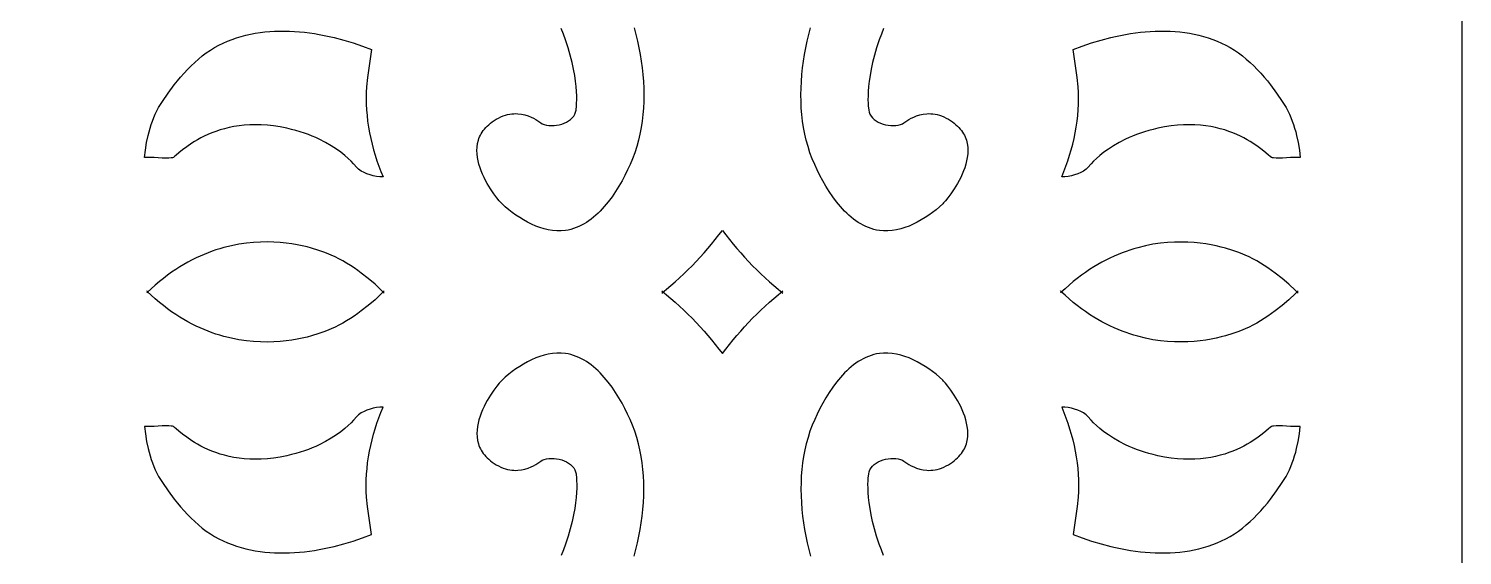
# Model space of a CAD drawing. Extents: x -375 to 375, y -1025 to 1025.
# Drawn here: x 192.5 to 270, y -14.2 to 14.2 of the extents above; entities that cross this region are included whole.
import ezdxf

# ---------------------------------------------------------------- set-up
doc = ezdxf.new("R2010")
doc.units = 0
doc.layers.add('LAYER_1', color=18, linetype='CONTINUOUS')
doc.layers.add('LAYER_2', color=174, linetype='CONTINUOUS')

msp = doc.modelspace()

# ---------------------------------------------------------------- linework, layer by layer
at = {"layer": 'LAYER_1'}
for points in [[(206.598, 14.086), (206.867, 14.073), (207.137, 14.052), (207.406, 14.025), (207.675, 13.992), (207.944, 13.953), (208.212, 13.907), (208.479, 13.856), (208.744, 13.8), (209.008, 13.739), (209.53, 13.601), (210.043, 13.446), (210.544, 13.274), (211.031, 13.087), (210.961, 12.585), (210.889, 12.084), (210.823, 11.581), (210.771, 11.077), (210.752, 10.768), (210.745, 10.459), (210.749, 10.148), (210.764, 9.837), (210.79, 9.526), (210.825, 9.216), (210.871, 8.906), (210.926, 8.597), (210.99, 8.29), (211.062, 7.985), (211.143, 7.682), (211.232, 7.381), (211.327, 7.083), (211.43, 6.789), (211.539, 6.498), (211.655, 6.211), (211.48, 6.22), (211.305, 6.241), (211.13, 6.274), (210.957, 6.318), (210.789, 6.376), (210.628, 6.447), (210.474, 6.532), (210.33, 6.631), (210.243, 6.727), (210.061, 6.929), (209.933, 7.061), (209.777, 7.21), (209.593, 7.371), (209.379, 7.542), (209.135, 7.719), (208.858, 7.899), (208.548, 8.078), (208.203, 8.252), (208.018, 8.337), (207.823, 8.42), (207.619, 8.5), (207.405, 8.576), (207.182, 8.65), (206.949, 8.719), (206.707, 8.783), (206.454, 8.843), (206.093, 8.916), (205.742, 8.97), (205.403, 9.007), (205.075, 9.029), (204.758, 9.035), (204.451, 9.028), (204.156, 9.007), (203.872, 8.975), (203.599, 8.932), (203.337, 8.879), (203.086, 8.817), (202.845, 8.748), (202.616, 8.671), (202.398, 8.589), (202.19, 8.502), (201.994, 8.411), (201.808, 8.317), (201.633, 8.222), (201.469, 8.126), (201.316, 8.03), (201.042, 7.843), (200.812, 7.669), (200.625, 7.517), (200.48, 7.394), (200.379, 7.309), (200.321, 7.269), (200.268, 7.252), (200.208, 7.239), (200.07, 7.225), (199.909, 7.224), (199.723, 7.23), (199.285, 7.254), (199.034, 7.265), (198.761, 7.269), (198.809, 7.666), (198.874, 8.064), (198.959, 8.459), (199.009, 8.655), (199.064, 8.849), (199.126, 9.042), (199.193, 9.231), (199.266, 9.418), (199.346, 9.601), (199.432, 9.781), (199.524, 9.957), (199.624, 10.128), (199.731, 10.295), (200.041, 10.742), (200.369, 11.181), (200.54, 11.396), (200.716, 11.607), (200.897, 11.813), (201.084, 12.014), (201.276, 12.208), (201.474, 12.395), (201.677, 12.575), (201.886, 12.746), (202.102, 12.908), (202.323, 13.06), (202.551, 13.201), (202.785, 13.33), (203.017, 13.445), (203.253, 13.549), (203.493, 13.643), (203.737, 13.728), (203.985, 13.803), (204.236, 13.869), (204.49, 13.926), (204.747, 13.974), (205.006, 14.014), (205.267, 14.046), (205.531, 14.069), (205.796, 14.085), (206.062, 14.093), (206.33, 14.093)], [(253.937, 14.093), (254.204, 14.085), (254.469, 14.069), (254.732, 14.046), (254.994, 14.014), (255.253, 13.974), (255.509, 13.926), (255.763, 13.869), (256.014, 13.803), (256.262, 13.728), (256.506, 13.643), (256.746, 13.549), (256.983, 13.445), (257.214, 13.33), (257.449, 13.201), (257.677, 13.06), (257.898, 12.908), (258.113, 12.746), (258.323, 12.575), (258.526, 12.395), (258.724, 12.208), (258.916, 12.014), (259.102, 11.813), (259.283, 11.607), (259.46, 11.396), (259.631, 11.181), (259.959, 10.742), (260.269, 10.295), (260.375, 10.128), (260.475, 9.957), (260.568, 9.781), (260.654, 9.601), (260.733, 9.418), (260.807, 9.231), (260.874, 9.042), (260.935, 8.849), (260.991, 8.655), (261.041, 8.459), (261.126, 8.064), (261.191, 7.666), (261.238, 7.269), (260.966, 7.265), (260.714, 7.254), (260.276, 7.23), (260.091, 7.224), (259.929, 7.225), (259.792, 7.239), (259.732, 7.252), (259.679, 7.269), (259.62, 7.309), (259.519, 7.394), (259.375, 7.517), (259.188, 7.669), (258.957, 7.843), (258.683, 8.03), (258.53, 8.126), (258.366, 8.222), (258.192, 8.317), (258.006, 8.411), (257.809, 8.502), (257.602, 8.589), (257.383, 8.671), (257.154, 8.748), (256.914, 8.817), (256.663, 8.879), (256.4, 8.932), (256.127, 8.975), (255.843, 9.007), (255.548, 9.028), (255.242, 9.035), (254.925, 9.029), (254.597, 9.007), (254.257, 8.97), (253.907, 8.916), (253.546, 8.843), (253.293, 8.783), (253.05, 8.719), (252.817, 8.65), (252.594, 8.576), (252.381, 8.5), (252.177, 8.42), (251.982, 8.337), (251.796, 8.252), (251.452, 8.078), (251.142, 7.899), (250.865, 7.719), (250.62, 7.542), (250.407, 7.371), (250.223, 7.21), (250.067, 7.061), (249.938, 6.929), (249.757, 6.727), (249.669, 6.631), (249.525, 6.532), (249.372, 6.447), (249.21, 6.376), (249.042, 6.318), (248.87, 6.274), (248.695, 6.241), (248.519, 6.22), (248.345, 6.211), (248.46, 6.498), (248.569, 6.789), (248.672, 7.083), (248.768, 7.381), (248.856, 7.682), (248.937, 7.985), (249.01, 8.29), (249.074, 8.597), (249.129, 8.906), (249.174, 9.216), (249.21, 9.526), (249.236, 9.837), (249.251, 10.148), (249.255, 10.459), (249.248, 10.768), (249.229, 11.077), (249.177, 11.581), (249.11, 12.084), (249.038, 12.585), (248.969, 13.087), (249.456, 13.274), (249.957, 13.446), (250.469, 13.601), (250.991, 13.739), (251.255, 13.8), (251.521, 13.856), (251.788, 13.907), (252.056, 13.953), (252.324, 13.992), (252.594, 14.025), (252.863, 14.052), (253.132, 14.073), (253.401, 14.086), (253.67, 14.093)], [(206.598, -14.086), (206.867, -14.073), (207.137, -14.052), (207.406, -14.025), (207.675, -13.992), (207.944, -13.953), (208.212, -13.907), (208.479, -13.856), (208.744, -13.8), (209.008, -13.739), (209.53, -13.601), (210.043, -13.446), (210.544, -13.274), (211.031, -13.087), (210.961, -12.585), (210.889, -12.084), (210.823, -11.581), (210.771, -11.077), (210.752, -10.768), (210.745, -10.459), (210.749, -10.148), (210.764, -9.837), (210.79, -9.526), (210.825, -9.216), (210.871, -8.906), (210.926, -8.597), (210.99, -8.29), (211.062, -7.985), (211.143, -7.682), (211.232, -7.381), (211.327, -7.083), (211.43, -6.789), (211.539, -6.498), (211.655, -6.211), (211.48, -6.22), (211.305, -6.241), (211.13, -6.274), (210.957, -6.318), (210.789, -6.376), (210.628, -6.447), (210.474, -6.532), (210.33, -6.631), (210.243, -6.727), (210.061, -6.929), (209.933, -7.061), (209.777, -7.21), (209.593, -7.371), (209.379, -7.542), (209.135, -7.719), (208.858, -7.899), (208.548, -8.078), (208.203, -8.252), (208.018, -8.337), (207.823, -8.42), (207.619, -8.5), (207.405, -8.576), (207.182, -8.65), (206.949, -8.719), (206.707, -8.783), (206.454, -8.843), (206.093, -8.916), (205.742, -8.97), (205.403, -9.007), (205.075, -9.029), (204.758, -9.035), (204.451, -9.028), (204.156, -9.007), (203.872, -8.975), (203.599, -8.932), (203.337, -8.879), (203.086, -8.817), (202.845, -8.748), (202.616, -8.671), (202.398, -8.589), (202.19, -8.502), (201.994, -8.411), (201.808, -8.317), (201.633, -8.222), (201.469, -8.126), (201.316, -8.03), (201.042, -7.843), (200.812, -7.669), (200.625, -7.517), (200.48, -7.394), (200.379, -7.309), (200.321, -7.269), (200.268, -7.252), (200.208, -7.239), (200.07, -7.225), (199.909, -7.224), (199.723, -7.23), (199.285, -7.254), (199.034, -7.265), (198.761, -7.269), (198.809, -7.666), (198.874, -8.064), (198.959, -8.459), (199.009, -8.655), (199.064, -8.849), (199.126, -9.042), (199.193, -9.231), (199.266, -9.418), (199.346, -9.601), (199.432, -9.781), (199.524, -9.957), (199.624, -10.128), (199.731, -10.295), (200.041, -10.742), (200.369, -11.181), (200.54, -11.396), (200.716, -11.607), (200.897, -11.813), (201.084, -12.014), (201.276, -12.208), (201.474, -12.395), (201.677, -12.575), (201.886, -12.746), (202.102, -12.908), (202.323, -13.06), (202.551, -13.201), (202.785, -13.33), (203.017, -13.445), (203.253, -13.549), (203.493, -13.643), (203.737, -13.728), (203.985, -13.803), (204.236, -13.869), (204.49, -13.926), (204.747, -13.974), (205.006, -14.014), (205.267, -14.046), (205.531, -14.069), (205.796, -14.085), (206.062, -14.093), (206.33, -14.093)], [(253.937, -14.093), (254.204, -14.085), (254.469, -14.069), (254.732, -14.046), (254.994, -14.014), (255.253, -13.974), (255.509, -13.926), (255.763, -13.869), (256.014, -13.803), (256.262, -13.728), (256.506, -13.643), (256.746, -13.549), (256.983, -13.445), (257.214, -13.33), (257.449, -13.201), (257.677, -13.06), (257.898, -12.908), (258.113, -12.746), (258.323, -12.575), (258.526, -12.395), (258.724, -12.208), (258.916, -12.014), (259.102, -11.813), (259.283, -11.607), (259.46, -11.396), (259.631, -11.181), (259.959, -10.742), (260.269, -10.295), (260.375, -10.128), (260.475, -9.957), (260.568, -9.781), (260.654, -9.601), (260.733, -9.418), (260.807, -9.231), (260.874, -9.042), (260.935, -8.849), (260.991, -8.655), (261.041, -8.459), (261.126, -8.064), (261.191, -7.666), (261.238, -7.269), (260.966, -7.265), (260.714, -7.254), (260.276, -7.23), (260.091, -7.224), (259.929, -7.225), (259.792, -7.239), (259.732, -7.252), (259.679, -7.269), (259.62, -7.309), (259.519, -7.394), (259.375, -7.517), (259.188, -7.669), (258.957, -7.843), (258.683, -8.03), (258.53, -8.126), (258.366, -8.222), (258.192, -8.317), (258.006, -8.411), (257.809, -8.502), (257.602, -8.589), (257.383, -8.671), (257.154, -8.748), (256.914, -8.817), (256.663, -8.879), (256.4, -8.932), (256.127, -8.975), (255.843, -9.007), (255.548, -9.028), (255.242, -9.035), (254.925, -9.029), (254.597, -9.007), (254.257, -8.97), (253.907, -8.916), (253.546, -8.843), (253.293, -8.783), (253.05, -8.719), (252.817, -8.65), (252.594, -8.576), (252.381, -8.5), (252.177, -8.42), (251.982, -8.337), (251.796, -8.252), (251.452, -8.078), (251.142, -7.899), (250.865, -7.719), (250.62, -7.542), (250.407, -7.371), (250.223, -7.21), (250.067, -7.061), (249.938, -6.929), (249.757, -6.727), (249.669, -6.631), (249.525, -6.532), (249.372, -6.447), (249.21, -6.376), (249.042, -6.318), (248.87, -6.274), (248.695, -6.241), (248.519, -6.22), (248.345, -6.211), (248.46, -6.498), (248.569, -6.789), (248.672, -7.083), (248.768, -7.381), (248.856, -7.682), (248.937, -7.985), (249.01, -8.29), (249.074, -8.597), (249.129, -8.906), (249.174, -9.216), (249.21, -9.526), (249.236, -9.837), (249.251, -10.148), (249.255, -10.459), (249.248, -10.768), (249.229, -11.077), (249.177, -11.581), (249.11, -12.084), (249.038, -12.585), (248.969, -13.087), (249.456, -13.274), (249.957, -13.446), (250.469, -13.601), (250.991, -13.739), (251.255, -13.8), (251.521, -13.856), (251.788, -13.907), (252.056, -13.953), (252.324, -13.992), (252.594, -14.025), (252.863, -14.052), (253.132, -14.073), (253.401, -14.086), (253.67, -14.093)]]:
    msp.add_lwpolyline(points, close=True, dxfattribs=at)
for points in [[(225.233, 14.269), (225.328, 13.912), (225.414, 13.553), (225.49, 13.192), (225.558, 12.829), (225.616, 12.466), (225.665, 12.102), (225.703, 11.738), (225.73, 11.375), (225.748, 11.012), (225.754, 10.65), (225.748, 10.29), (225.731, 9.933), (225.703, 9.577), (225.662, 9.225), (225.609, 8.876), (225.542, 8.531), (225.463, 8.19), (225.371, 7.854), (225.265, 7.523), (225.144, 7.197), (225.01, 6.878), (224.876, 6.589), (224.731, 6.296), (224.574, 6.002), (224.405, 5.709), (224.226, 5.421), (224.034, 5.14), (223.832, 4.869), (223.618, 4.61), (223.393, 4.367), (223.277, 4.252), (223.157, 4.142), (223.035, 4.037), (222.911, 3.937), (222.783, 3.843), (222.653, 3.756), (222.52, 3.675), (222.384, 3.601), (222.245, 3.534), (222.104, 3.475), (221.961, 3.423), (221.814, 3.38), (221.665, 3.346), (221.513, 3.32), (221.283, 3.299), (221.052, 3.299), (220.821, 3.318), (220.591, 3.356), (220.362, 3.41), (220.134, 3.479), (219.909, 3.563), (219.687, 3.66), (219.468, 3.769), (219.254, 3.888), (219.044, 4.017), (218.839, 4.153), (218.641, 4.296), (218.45, 4.445), (218.265, 4.598), (218.089, 4.755), (218.04, 4.807), (217.942, 4.921), (217.807, 5.09), (217.645, 5.308), (217.469, 5.567), (217.289, 5.863), (217.201, 6.022), (217.117, 6.187), (217.037, 6.358), (216.964, 6.534), (216.898, 6.713), (216.841, 6.896), (216.794, 7.081), (216.759, 7.268), (216.738, 7.455), (216.731, 7.642), (216.74, 7.828), (216.766, 8.012), (216.812, 8.194), (216.842, 8.284), (216.877, 8.372), (216.918, 8.46), (216.964, 8.546), (217.017, 8.631), (217.075, 8.715), (217.139, 8.798), (217.209, 8.878), (217.286, 8.957), (217.37, 9.035), (217.461, 9.11), (217.558, 9.183), (217.663, 9.255), (217.775, 9.324), (217.902, 9.394), (218.027, 9.454), (218.15, 9.504), (218.271, 9.545), (218.389, 9.577), (218.505, 9.602), (218.618, 9.618), (218.728, 9.628), (218.835, 9.631), (218.94, 9.628), (219.14, 9.606), (219.326, 9.566), (219.498, 9.513), (219.655, 9.449), (219.796, 9.38), (219.921, 9.309), (220.027, 9.241), (220.182, 9.128), (220.255, 9.076), (220.371, 9.036), (220.495, 9.007), (220.626, 8.99), (220.762, 8.984), (220.901, 8.989), (221.041, 9.005), (221.179, 9.032), (221.315, 9.068), (221.446, 9.115), (221.571, 9.172), (221.686, 9.239), (221.791, 9.315), (221.884, 9.4), (221.963, 9.495), (222.025, 9.599), (222.049, 9.654), (222.069, 9.711), (222.09, 9.819), (222.114, 10.044), (222.123, 10.199), (222.128, 10.383), (222.126, 10.593), (222.116, 10.83), (222.095, 11.093), (222.063, 11.382), (222.017, 11.696), (221.956, 12.034), (221.877, 12.396), (221.779, 12.782), (221.66, 13.191), (221.517, 13.622), (221.406, 13.927), (221.285, 14.235)], [(238.714, 14.235), (238.593, 13.927), (238.482, 13.622), (238.34, 13.191), (238.221, 12.782), (238.122, 12.396), (238.044, 12.034), (237.982, 11.696), (237.936, 11.382), (237.904, 11.093), (237.884, 10.83), (237.874, 10.593), (237.872, 10.383), (237.876, 10.199), (237.885, 10.044), (237.91, 9.819), (237.931, 9.711), (237.95, 9.654), (237.975, 9.599), (238.037, 9.495), (238.115, 9.4), (238.208, 9.315), (238.313, 9.239), (238.429, 9.172), (238.553, 9.115), (238.684, 9.068), (238.82, 9.032), (238.959, 9.005), (239.098, 8.989), (239.237, 8.984), (239.373, 8.99), (239.504, 9.007), (239.629, 9.036), (239.745, 9.076), (239.818, 9.128), (239.973, 9.241), (240.079, 9.309), (240.203, 9.38), (240.344, 9.449), (240.501, 9.513), (240.673, 9.566), (240.86, 9.606), (241.059, 9.628), (241.164, 9.631), (241.272, 9.628), (241.382, 9.618), (241.495, 9.602), (241.611, 9.577), (241.729, 9.545), (241.85, 9.504), (241.973, 9.454), (242.098, 9.394), (242.225, 9.324), (242.337, 9.255), (242.441, 9.183), (242.539, 9.11), (242.629, 9.035), (242.713, 8.957), (242.79, 8.878), (242.861, 8.798), (242.925, 8.715), (242.983, 8.631), (243.035, 8.546), (243.082, 8.46), (243.122, 8.372), (243.158, 8.284), (243.188, 8.194), (243.233, 8.012), (243.26, 7.828), (243.269, 7.642), (243.262, 7.455), (243.24, 7.268), (243.205, 7.081), (243.159, 6.896), (243.102, 6.713), (243.036, 6.534), (242.962, 6.358), (242.883, 6.187), (242.798, 6.022), (242.71, 5.863), (242.53, 5.567), (242.354, 5.308), (242.193, 5.09), (242.058, 4.921), (241.96, 4.807), (241.911, 4.755), (241.734, 4.598), (241.55, 4.445), (241.358, 4.296), (241.16, 4.153), (240.956, 4.017), (240.746, 3.888), (240.531, 3.769), (240.313, 3.66), (240.09, 3.563), (239.865, 3.479), (239.638, 3.41), (239.408, 3.356), (239.178, 3.318), (238.947, 3.299), (238.716, 3.299), (238.486, 3.32), (238.335, 3.346), (238.185, 3.38), (238.039, 3.423), (237.895, 3.475), (237.754, 3.534), (237.616, 3.601), (237.48, 3.675), (237.347, 3.756), (237.217, 3.843), (237.089, 3.937), (236.964, 4.037), (236.842, 4.142), (236.723, 4.252), (236.606, 4.367), (236.381, 4.61), (236.168, 4.869), (235.965, 5.14), (235.774, 5.421), (235.594, 5.709), (235.426, 6.002), (235.269, 6.296), (235.123, 6.589), (234.989, 6.878), (234.855, 7.197), (234.735, 7.523), (234.629, 7.854), (234.536, 8.19), (234.457, 8.531), (234.391, 8.876), (234.338, 9.225), (234.297, 9.577), (234.268, 9.933), (234.251, 10.29), (234.246, 10.65), (234.252, 11.012), (234.269, 11.375), (234.297, 11.738), (234.335, 12.102), (234.383, 12.466), (234.441, 12.829), (234.509, 13.192), (234.586, 13.553), (234.672, 13.912), (234.766, 14.269)], [(226.733, -0.054), (226.976, 0.144), (227.216, 0.346), (227.452, 0.552), (227.685, 0.762), (227.915, 0.976), (228.141, 1.195), (228.364, 1.417), (228.582, 1.644), (228.797, 1.874), (229.008, 2.108), (229.215, 2.345), (229.418, 2.586), (229.616, 2.83), (229.81, 3.078), (230, 3.329), (230.189, 3.078), (230.383, 2.83), (230.582, 2.586), (230.785, 2.345), (230.991, 2.108), (231.202, 1.874), (231.417, 1.644), (231.636, 1.417), (231.858, 1.195), (232.085, 0.976), (232.314, 0.762), (232.547, 0.552), (232.784, 0.346), (233.024, 0.144), (233.267, -0.054)], [(211.722, -0.054), (211.577, 0.089), (211.223, 0.414), (210.858, 0.726), (210.481, 1.022), (210.287, 1.164), (210.091, 1.3), (209.891, 1.432), (209.689, 1.557), (209.483, 1.677), (209.274, 1.79), (209.063, 1.896), (208.847, 1.995), (208.732, 2.045), (208.511, 2.133), (208.192, 2.246), (207.782, 2.369), (207.546, 2.43), (207.29, 2.49), (207.015, 2.545), (206.723, 2.594), (206.415, 2.636), (206.09, 2.669), (205.751, 2.691), (205.398, 2.7), (205.032, 2.695), (204.655, 2.674), (204.267, 2.635), (203.869, 2.578), (203.462, 2.499), (203.047, 2.397), (202.837, 2.337), (202.626, 2.271), (202.413, 2.198), (202.199, 2.118), (201.983, 2.032), (201.766, 1.938), (201.549, 1.837), (201.33, 1.729), (201.111, 1.612), (200.891, 1.488), (200.671, 1.355), (200.45, 1.214), (200.229, 1.064), (200.008, 0.905), (199.787, 0.737), (199.567, 0.56), (199.346, 0.374), (199.126, 0.177), (198.906, -0.029), (198.882, -0.054)], [(261.117, -0.054), (260.973, 0.089), (260.621, 0.414), (260.258, 0.726), (259.882, 1.023), (259.69, 1.164), (259.494, 1.301), (259.296, 1.432), (259.094, 1.558), (258.889, 1.677), (258.681, 1.79), (258.47, 1.897), (258.255, 1.996), (258.14, 2.046), (257.919, 2.133), (257.6, 2.245), (257.191, 2.368), (256.955, 2.429), (256.699, 2.488), (256.425, 2.543), (256.133, 2.592), (255.824, 2.634), (255.499, 2.666), (255.16, 2.688), (254.807, 2.697), (254.441, 2.691), (254.064, 2.67), (253.675, 2.632), (253.277, 2.574), (252.869, 2.495), (252.454, 2.393), (252.244, 2.333), (252.032, 2.267), (251.819, 2.194), (251.604, 2.114), (251.388, 2.028), (251.171, 1.934), (250.953, 1.834), (250.734, 1.725), (250.514, 1.609), (250.293, 1.484), (250.073, 1.352), (249.851, 1.211), (249.63, 1.061), (249.408, 0.903), (249.186, 0.736), (248.964, 0.559), (248.743, 0.373), (248.522, 0.177), (248.301, -0.029), (248.277, -0.054)], [(211.722, 0.054), (211.577, -0.089), (211.223, -0.414), (210.858, -0.726), (210.481, -1.022), (210.287, -1.164), (210.091, -1.3), (209.891, -1.432), (209.689, -1.557), (209.483, -1.677), (209.274, -1.79), (209.063, -1.896), (208.847, -1.995), (208.732, -2.045), (208.511, -2.133), (208.192, -2.246), (207.782, -2.369), (207.546, -2.43), (207.29, -2.49), (207.015, -2.545), (206.723, -2.594), (206.415, -2.636), (206.09, -2.669), (205.751, -2.691), (205.398, -2.7), (205.032, -2.695), (204.655, -2.674), (204.267, -2.635), (203.869, -2.578), (203.462, -2.499), (203.047, -2.397), (202.837, -2.337), (202.626, -2.271), (202.413, -2.198), (202.199, -2.118), (201.983, -2.032), (201.766, -1.938), (201.549, -1.837), (201.33, -1.729), (201.111, -1.612), (200.891, -1.488), (200.671, -1.355), (200.45, -1.214), (200.229, -1.064), (200.008, -0.905), (199.787, -0.737), (199.567, -0.56), (199.346, -0.374), (199.126, -0.177), (198.906, 0.029), (198.882, 0.054)], [(226.733, 0.054), (226.976, -0.144), (227.216, -0.346), (227.452, -0.552), (227.685, -0.762), (227.915, -0.976), (228.141, -1.195), (228.364, -1.417), (228.582, -1.644), (228.797, -1.874), (229.008, -2.108), (229.215, -2.345), (229.418, -2.586), (229.616, -2.83), (229.81, -3.078), (230, -3.329), (230.189, -3.078), (230.383, -2.83), (230.582, -2.586), (230.785, -2.345), (230.991, -2.108), (231.202, -1.874), (231.417, -1.644), (231.636, -1.417), (231.858, -1.195), (232.085, -0.976), (232.314, -0.762), (232.547, -0.552), (232.784, -0.346), (233.024, -0.144), (233.267, 0.054)], [(261.117, 0.054), (260.973, -0.089), (260.621, -0.414), (260.258, -0.726), (259.882, -1.023), (259.69, -1.164), (259.494, -1.301), (259.296, -1.432), (259.094, -1.558), (258.889, -1.677), (258.681, -1.79), (258.47, -1.897), (258.255, -1.996), (258.14, -2.046), (257.919, -2.133), (257.6, -2.245), (257.191, -2.368), (256.955, -2.429), (256.699, -2.488), (256.425, -2.543), (256.133, -2.592), (255.824, -2.634), (255.499, -2.666), (255.16, -2.688), (254.807, -2.697), (254.441, -2.691), (254.064, -2.67), (253.675, -2.632), (253.277, -2.574), (252.869, -2.495), (252.454, -2.393), (252.244, -2.333), (252.032, -2.267), (251.819, -2.194), (251.604, -2.114), (251.388, -2.028), (251.171, -1.934), (250.953, -1.834), (250.734, -1.725), (250.514, -1.609), (250.293, -1.484), (250.073, -1.352), (249.851, -1.211), (249.63, -1.061), (249.408, -0.903), (249.186, -0.736), (248.964, -0.559), (248.743, -0.373), (248.522, -0.177), (248.301, 0.029), (248.277, 0.054)], [(225.233, -14.269), (225.328, -13.912), (225.414, -13.553), (225.49, -13.192), (225.558, -12.829), (225.616, -12.466), (225.665, -12.102), (225.703, -11.738), (225.73, -11.375), (225.748, -11.012), (225.754, -10.65), (225.748, -10.29), (225.731, -9.933), (225.703, -9.577), (225.662, -9.225), (225.609, -8.876), (225.542, -8.531), (225.463, -8.19), (225.371, -7.854), (225.265, -7.523), (225.144, -7.197), (225.01, -6.878), (224.876, -6.589), (224.731, -6.296), (224.574, -6.002), (224.405, -5.709), (224.226, -5.421), (224.034, -5.14), (223.832, -4.869), (223.618, -4.61), (223.393, -4.367), (223.277, -4.252), (223.157, -4.142), (223.035, -4.037), (222.911, -3.937), (222.783, -3.843), (222.653, -3.756), (222.52, -3.675), (222.384, -3.601), (222.245, -3.534), (222.104, -3.475), (221.961, -3.423), (221.814, -3.38), (221.665, -3.346), (221.513, -3.32), (221.283, -3.299), (221.052, -3.299), (220.821, -3.318), (220.591, -3.356), (220.362, -3.41), (220.134, -3.479), (219.909, -3.563), (219.687, -3.66), (219.468, -3.769), (219.254, -3.888), (219.044, -4.017), (218.839, -4.153), (218.641, -4.296), (218.45, -4.445), (218.265, -4.598), (218.089, -4.755), (218.04, -4.807), (217.942, -4.921), (217.807, -5.09), (217.645, -5.308), (217.469, -5.567), (217.289, -5.863), (217.201, -6.022), (217.117, -6.187), (217.037, -6.358), (216.964, -6.534), (216.898, -6.713), (216.841, -6.896), (216.794, -7.081), (216.759, -7.268), (216.738, -7.455), (216.731, -7.642), (216.74, -7.828), (216.766, -8.012), (216.812, -8.194), (216.842, -8.284), (216.877, -8.372), (216.918, -8.46), (216.964, -8.546), (217.017, -8.631), (217.075, -8.715), (217.139, -8.798), (217.209, -8.878), (217.286, -8.957), (217.37, -9.035), (217.461, -9.11), (217.558, -9.183), (217.663, -9.255), (217.775, -9.324), (217.902, -9.394), (218.027, -9.454), (218.15, -9.504), (218.271, -9.545), (218.389, -9.577), (218.505, -9.602), (218.618, -9.618), (218.728, -9.628), (218.835, -9.631), (218.94, -9.628), (219.14, -9.606), (219.326, -9.566), (219.498, -9.513), (219.655, -9.449), (219.796, -9.38), (219.921, -9.309), (220.027, -9.241), (220.182, -9.128), (220.255, -9.076), (220.371, -9.036), (220.495, -9.007), (220.626, -8.99), (220.762, -8.984), (220.901, -8.989), (221.041, -9.005), (221.179, -9.032), (221.315, -9.068), (221.446, -9.115), (221.571, -9.172), (221.686, -9.239), (221.791, -9.315), (221.884, -9.4), (221.963, -9.495), (222.025, -9.599), (222.049, -9.654), (222.069, -9.711), (222.09, -9.819), (222.114, -10.044), (222.123, -10.199), (222.128, -10.383), (222.126, -10.593), (222.116, -10.83), (222.095, -11.093), (222.063, -11.382), (222.017, -11.696), (221.956, -12.034), (221.877, -12.396), (221.779, -12.782), (221.66, -13.191), (221.517, -13.622), (221.406, -13.927), (221.285, -14.235)], [(238.714, -14.235), (238.593, -13.927), (238.482, -13.622), (238.34, -13.191), (238.221, -12.782), (238.122, -12.396), (238.044, -12.034), (237.982, -11.696), (237.936, -11.382), (237.904, -11.093), (237.884, -10.83), (237.874, -10.593), (237.872, -10.383), (237.876, -10.199), (237.885, -10.044), (237.91, -9.819), (237.931, -9.711), (237.95, -9.654), (237.975, -9.599), (238.037, -9.495), (238.115, -9.4), (238.208, -9.315), (238.313, -9.239), (238.429, -9.172), (238.553, -9.115), (238.684, -9.068), (238.82, -9.032), (238.959, -9.005), (239.098, -8.989), (239.237, -8.984), (239.373, -8.99), (239.504, -9.007), (239.629, -9.036), (239.745, -9.076), (239.818, -9.128), (239.973, -9.241), (240.079, -9.309), (240.203, -9.38), (240.344, -9.449), (240.501, -9.513), (240.673, -9.566), (240.86, -9.606), (241.059, -9.628), (241.164, -9.631), (241.272, -9.628), (241.382, -9.618), (241.495, -9.602), (241.611, -9.577), (241.729, -9.545), (241.85, -9.504), (241.973, -9.454), (242.098, -9.394), (242.225, -9.324), (242.337, -9.255), (242.441, -9.183), (242.539, -9.11), (242.629, -9.035), (242.713, -8.957), (242.79, -8.878), (242.861, -8.798), (242.925, -8.715), (242.983, -8.631), (243.035, -8.546), (243.082, -8.46), (243.122, -8.372), (243.158, -8.284), (243.188, -8.194), (243.233, -8.012), (243.26, -7.828), (243.269, -7.642), (243.262, -7.455), (243.24, -7.268), (243.205, -7.081), (243.159, -6.896), (243.102, -6.713), (243.036, -6.534), (242.962, -6.358), (242.883, -6.187), (242.798, -6.022), (242.71, -5.863), (242.53, -5.567), (242.354, -5.308), (242.193, -5.09), (242.058, -4.921), (241.96, -4.807), (241.911, -4.755), (241.734, -4.598), (241.55, -4.445), (241.358, -4.296), (241.16, -4.153), (240.956, -4.017), (240.746, -3.888), (240.531, -3.769), (240.313, -3.66), (240.09, -3.563), (239.865, -3.479), (239.638, -3.41), (239.408, -3.356), (239.178, -3.318), (238.947, -3.299), (238.716, -3.299), (238.486, -3.32), (238.335, -3.346), (238.185, -3.38), (238.039, -3.423), (237.895, -3.475), (237.754, -3.534), (237.616, -3.601), (237.48, -3.675), (237.347, -3.756), (237.217, -3.843), (237.089, -3.937), (236.964, -4.037), (236.842, -4.142), (236.723, -4.252), (236.606, -4.367), (236.381, -4.61), (236.168, -4.869), (235.965, -5.14), (235.774, -5.421), (235.594, -5.709), (235.426, -6.002), (235.269, -6.296), (235.123, -6.589), (234.989, -6.878), (234.855, -7.197), (234.735, -7.523), (234.629, -7.854), (234.536, -8.19), (234.457, -8.531), (234.391, -8.876), (234.338, -9.225), (234.297, -9.577), (234.268, -9.933), (234.251, -10.29), (234.246, -10.65), (234.252, -11.012), (234.269, -11.375), (234.297, -11.738), (234.335, -12.102), (234.383, -12.466), (234.441, -12.829), (234.509, -13.192), (234.586, -13.553), (234.672, -13.912), (234.766, -14.269)]]:
    msp.add_lwpolyline(points, dxfattribs=at)
at = {"layer": 'LAYER_2'}
msp.add_lwpolyline([(-270, 940), (-270, -940), (270, -940), (270, 940)], close=True, dxfattribs=at)

doc.saveas('drawing.dxf')
